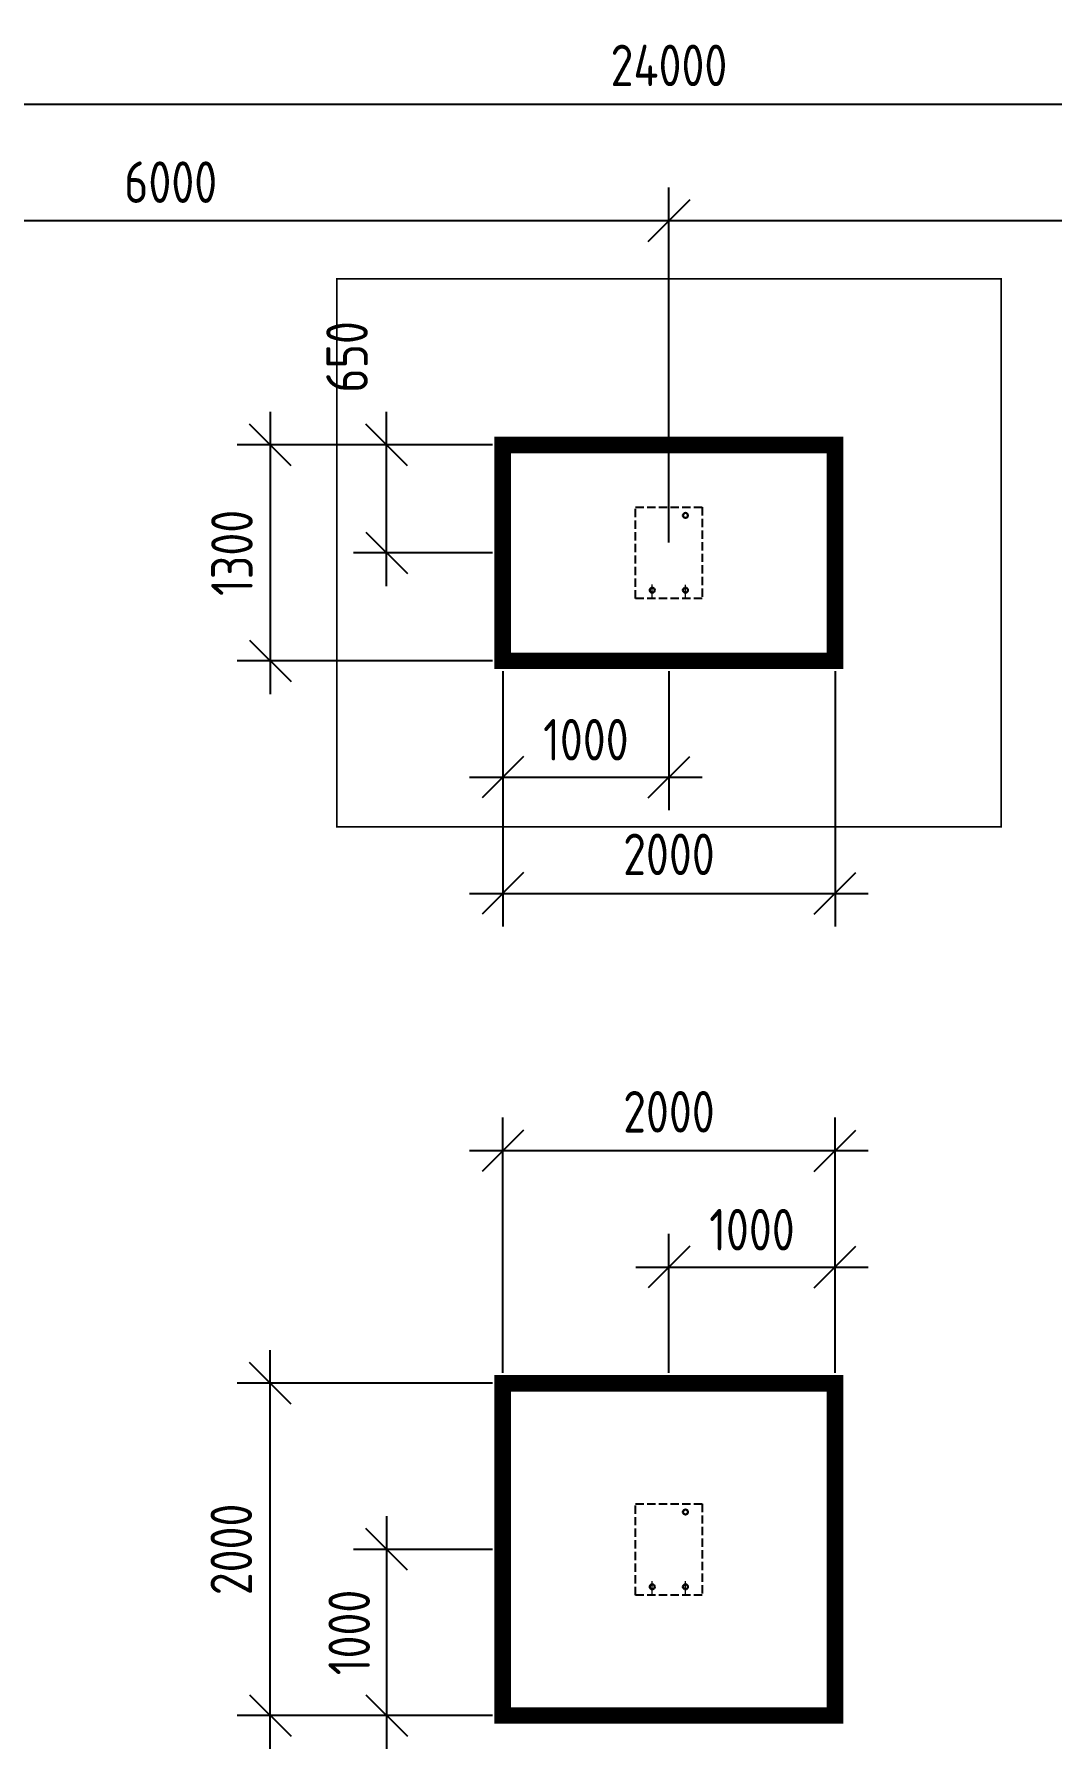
# Model space of a CAD drawing. Header units: inches. Extents: x -70075 to 28436, y 72758 to 118930.
# Drawn here: x -58773 to -52647, y 104958 to 115280 of the extents above; entities that cross this region are included whole.
import ezdxf

# ---------------------------------------------------------------- set-up
doc = ezdxf.new("R2010")
doc.units = ezdxf.units.IN
doc.header["$MEASUREMENT"] = 0
doc.linetypes.add('ГОСТ 2.303 4', pattern=[7, 5, -2, 0])
doc.linetypes.add('ГОСТ 2.303 6', pattern=[12, 8, -1.5, 1, -1.5])
doc.layers.add('Оси', color=151, linetype='Continuous', lineweight=18)
doc.styles.add('ГОСТ 2.304', font='CS_Gost2304.shx')
doc.dimstyles.new('СПДС', dxfattribs={"dimscale": 100, "dimtxt": 2.5, "dimasz": 2.5, "dimexe": 2, "dimexo": 0.625, "dimgap": 1, "dimtad": 1, "dimdec": 0, "dimtxsty": 'ГОСТ 2.304', "dimblk": 'OBLIQUE', "dimblk1": 'OBLIQUE', "dimblk2": 'OBLIQUE', "dimcen": 2.5, "dimdle": 2, "dimadec": 0, "dimazin": 2, "dimtfac": 0.75, "dimtdec": 4, "dimtmove": 1, "dimatfit": 3, "dimfxl": 1, "dimtfill": 1, "dimtolj": 1, "dimarcsym": 1})

# ---------------------------------------------------------------- blocks, each defined once
blk = doc.blocks.new('_Oblique')
at = {"color": 0, "linetype": 'ByBlock', "lineweight": -2}
blk.add_line((-0.5, -0.5), (0.5, 0.5), dxfattribs=at)
blk = doc.blocks.new('*D884')
at = {"color": 0, "lineweight": -2, "transparency": 16777216}
for p, q in [((-66952, 112221), (-66952, 115058)), ((-42952, 112221), (-42952, 115058)), ((-42752, 114858), (-67152, 114858))]:
    blk.add_line(p, q, dxfattribs=at)
at = {"layer": 'Defpoints', "color": 0, "transparency": 16777216}
for p in [(-66952, 114858), (-66952, 112158), (-42952, 112158)]:
    blk.add_point(p, dxfattribs=at)
at = {"color": 0, "lineweight": -2, "transparency": 16777216, "xscale": 250, "yscale": 250, "zscale": 250, "rotation": 180}
blk.add_blockref('_Oblique', (-66952, 114858), dxfattribs=at)
at = {"color": 0, "lineweight": -2, "transparency": 16777216, "xscale": 250, "yscale": 250, "zscale": 250}
blk.add_blockref('_Oblique', (-42952, 114858), dxfattribs=at)
at = {"color": 0, "lineweight": 25, "transparency": 16777216, "insert": (-54952, 115093), "char_height": 250, "attachment_point": 5, "style": 'ГОСТ 2.304', "bg_fill": 3, "box_fill_scale": 1.25, "bg_fill_color": 256, "bg_fill_true_color": 13158600, "bg_fill_transparency": 0}
blk.add_mtext('\\A1;24000', dxfattribs=at)
blk = doc.blocks.new('*D886')
at = {"color": 0, "lineweight": -2, "transparency": 16777216}
for p, q in [((-60952, 112221), (-60952, 114358)), ((-54952, 112221), (-54952, 114358)), ((-54752, 114158), (-61152, 114158))]:
    blk.add_line(p, q, dxfattribs=at)
at = {"layer": 'Defpoints', "color": 0, "transparency": 16777216}
for p in [(-60952, 114158), (-60952, 112158), (-54952, 112158)]:
    blk.add_point(p, dxfattribs=at)
at = {"color": 0, "lineweight": -2, "transparency": 16777216, "xscale": 250, "yscale": 250, "zscale": 250, "rotation": 180}
blk.add_blockref('_Oblique', (-60952, 114158), dxfattribs=at)
at = {"color": 0, "lineweight": -2, "transparency": 16777216, "xscale": 250, "yscale": 250, "zscale": 250}
blk.add_blockref('_Oblique', (-54952, 114158), dxfattribs=at)
at = {"color": 0, "lineweight": 25, "transparency": 16777216, "insert": (-57952, 114390), "char_height": 250, "attachment_point": 5, "style": 'ГОСТ 2.304', "bg_fill": 3, "box_fill_scale": 1.25, "bg_fill_color": 256, "bg_fill_true_color": 13158600, "bg_fill_transparency": 0}
blk.add_mtext('\\A1;6000', dxfattribs=at)
blk = doc.blocks.new('*D887')
at = {"color": 0, "lineweight": -2, "transparency": 16777216}
for p, q in [((-54952, 112221), (-54952, 114358)), ((-48952, 112221), (-48952, 114358)), ((-48752, 114158), (-55152, 114158))]:
    blk.add_line(p, q, dxfattribs=at)
at = {"layer": 'Defpoints', "color": 0, "transparency": 16777216}
for p in [(-54952, 114158), (-54952, 112158), (-48952, 112158)]:
    blk.add_point(p, dxfattribs=at)
at = {"color": 0, "lineweight": -2, "transparency": 16777216, "xscale": 250, "yscale": 250, "zscale": 250, "rotation": 180}
blk.add_blockref('_Oblique', (-54952, 114158), dxfattribs=at)
at = {"color": 0, "lineweight": -2, "transparency": 16777216, "xscale": 250, "yscale": 250, "zscale": 250}
blk.add_blockref('_Oblique', (-48952, 114158), dxfattribs=at)
at = {"color": 0, "lineweight": 25, "transparency": 16777216, "insert": (-51952, 114390), "char_height": 250, "attachment_point": 5, "style": 'ГОСТ 2.304', "bg_fill": 3, "box_fill_scale": 1.25, "bg_fill_color": 256, "bg_fill_true_color": 13158600, "bg_fill_transparency": 0}
blk.add_mtext('\\A1;6000', dxfattribs=at)
blk = doc.blocks.new('A$C7548783A')
at = {"linetype": 'ГОСТ 2.303 4', "ltscale": 10}
blk.add_lwpolyline([(-200, 275), (200, 275), (200, -275), (-200, -275)], close=True, dxfattribs=at)
at = {"lineweight": 30, "ltscale": 100}
for centre in [(100, 225), (-100, -225), (100, -225)]:
    blk.add_circle(centre, 15, dxfattribs=at)
at = {"layer": 'Оси', "linetype": 'ГОСТ 2.303 6', "ltscale": 10}
for p, q in [((-100, -271), (-100, -179)), ((100, -272), (100, -178))]:
    blk.add_line(p, q, dxfattribs=at)
blk = doc.blocks.new('*D918')
at = {"color": 0, "lineweight": -2, "transparency": 16777216}
for p, q in [((-66952, 112221), (-66952, 115058)), ((-42952, 112221), (-42952, 115058)), ((-42752, 114858), (-67152, 114858))]:
    blk.add_line(p, q, dxfattribs=at)
at = {"layer": 'Defpoints', "color": 0, "transparency": 16777216}
for p in [(-66952, 114858), (-66952, 112158), (-42952, 112158)]:
    blk.add_point(p, dxfattribs=at)
at = {"color": 0, "lineweight": -2, "transparency": 16777216, "xscale": 250, "yscale": 250, "zscale": 250, "rotation": 180}
blk.add_blockref('_Oblique', (-66952, 114858), dxfattribs=at)
at = {"color": 0, "lineweight": -2, "transparency": 16777216, "xscale": 250, "yscale": 250, "zscale": 250}
blk.add_blockref('_Oblique', (-42952, 114858), dxfattribs=at)
at = {"color": 0, "lineweight": 25, "transparency": 16777216, "insert": (-54952, 115093), "char_height": 250, "attachment_point": 5, "style": 'ГОСТ 2.304', "bg_fill": 3, "box_fill_scale": 1.25, "bg_fill_color": 256, "bg_fill_true_color": 13158600, "bg_fill_transparency": 0}
blk.add_mtext('\\A1;24000', dxfattribs=at)
blk = doc.blocks.new('*D920')
at = {"color": 0, "lineweight": -2, "transparency": 16777216}
for p, q in [((-60952, 112221), (-60952, 114358)), ((-54952, 112221), (-54952, 114358)), ((-54752, 114158), (-61152, 114158))]:
    blk.add_line(p, q, dxfattribs=at)
at = {"layer": 'Defpoints', "color": 0, "transparency": 16777216}
for p in [(-60952, 114158), (-60952, 112158), (-54952, 112158)]:
    blk.add_point(p, dxfattribs=at)
at = {"color": 0, "lineweight": -2, "transparency": 16777216, "xscale": 250, "yscale": 250, "zscale": 250, "rotation": 180}
blk.add_blockref('_Oblique', (-60952, 114158), dxfattribs=at)
at = {"color": 0, "lineweight": -2, "transparency": 16777216, "xscale": 250, "yscale": 250, "zscale": 250}
blk.add_blockref('_Oblique', (-54952, 114158), dxfattribs=at)
at = {"color": 0, "lineweight": 25, "transparency": 16777216, "insert": (-57952, 114390), "char_height": 250, "attachment_point": 5, "style": 'ГОСТ 2.304', "bg_fill": 3, "box_fill_scale": 1.25, "bg_fill_color": 256, "bg_fill_true_color": 13158600, "bg_fill_transparency": 0}
blk.add_mtext('\\A1;6000', dxfattribs=at)
blk = doc.blocks.new('*D921')
at = {"color": 0, "lineweight": -2, "transparency": 16777216}
for p, q in [((-54952, 112221), (-54952, 114358)), ((-48952, 112221), (-48952, 114358)), ((-48752, 114158), (-55152, 114158))]:
    blk.add_line(p, q, dxfattribs=at)
at = {"layer": 'Defpoints', "color": 0, "transparency": 16777216}
for p in [(-54952, 114158), (-54952, 112158), (-48952, 112158)]:
    blk.add_point(p, dxfattribs=at)
at = {"color": 0, "lineweight": -2, "transparency": 16777216, "xscale": 250, "yscale": 250, "zscale": 250, "rotation": 180}
blk.add_blockref('_Oblique', (-54952, 114158), dxfattribs=at)
at = {"color": 0, "lineweight": -2, "transparency": 16777216, "xscale": 250, "yscale": 250, "zscale": 250}
blk.add_blockref('_Oblique', (-48952, 114158), dxfattribs=at)
at = {"color": 0, "lineweight": 25, "transparency": 16777216, "insert": (-51952, 114390), "char_height": 250, "attachment_point": 5, "style": 'ГОСТ 2.304', "bg_fill": 3, "box_fill_scale": 1.25, "bg_fill_color": 256, "bg_fill_true_color": 13158600, "bg_fill_transparency": 0}
blk.add_mtext('\\A1;6000', dxfattribs=at)
blk = doc.blocks.new('*D1054')
at = {"color": 0, "lineweight": -2, "transparency": 16777216}
for p, q in [((-54952, 107221), (-54952, 108058)), ((-53952, 107221), (-53952, 108058)), ((-55152, 107858), (-53752, 107858))]:
    blk.add_line(p, q, dxfattribs=at)
at = {"layer": 'Defpoints', "color": 0, "transparency": 16777216}
for p in [(-53952, 107858), (-54952, 107158), (-53952, 107158)]:
    blk.add_point(p, dxfattribs=at)
at = {"color": 0, "lineweight": -2, "transparency": 16777216, "xscale": 250, "yscale": 250, "zscale": 250, "rotation": 180}
blk.add_blockref('_Oblique', (-54952, 107858), dxfattribs=at)
at = {"color": 0, "lineweight": -2, "transparency": 16777216, "xscale": 250, "yscale": 250, "zscale": 250}
blk.add_blockref('_Oblique', (-53952, 107858), dxfattribs=at)
at = {"color": 0, "transparency": 16777216, "insert": (-54452, 108083), "char_height": 250, "attachment_point": 5, "style": 'ГОСТ 2.304', "bg_fill": 3, "box_fill_scale": 1.25, "bg_fill_color": 256, "bg_fill_true_color": 13158600, "bg_fill_transparency": 0}
blk.add_mtext('\\A1;1000', dxfattribs=at)
blk = doc.blocks.new('*D1053')
at = {"color": 0, "lineweight": -2, "transparency": 16777216}
for p, q in [((-55952, 107221), (-55952, 108758)), ((-53952, 107221), (-53952, 108758)), ((-53752, 108558), (-56152, 108558))]:
    blk.add_line(p, q, dxfattribs=at)
at = {"layer": 'Defpoints', "color": 0, "transparency": 16777216}
for p in [(-55952, 108558), (-55952, 107158), (-53952, 107158)]:
    blk.add_point(p, dxfattribs=at)
at = {"color": 0, "lineweight": -2, "transparency": 16777216, "xscale": 250, "yscale": 250, "zscale": 250, "rotation": 180}
blk.add_blockref('_Oblique', (-55952, 108558), dxfattribs=at)
at = {"color": 0, "lineweight": -2, "transparency": 16777216, "xscale": 250, "yscale": 250, "zscale": 250}
blk.add_blockref('_Oblique', (-53952, 108558), dxfattribs=at)
at = {"color": 0, "transparency": 16777216, "insert": (-54952, 108793), "char_height": 250, "attachment_point": 5, "style": 'ГОСТ 2.304', "bg_fill": 3, "box_fill_scale": 1.25, "bg_fill_color": 256, "bg_fill_true_color": 13158600, "bg_fill_transparency": 0}
blk.add_mtext('\\A1;2000', dxfattribs=at)
blk = doc.blocks.new('*D1052')
at = {"color": 0, "lineweight": -2, "transparency": 16777216}
for p, q in [((-56652, 106358), (-56652, 104958)), ((-56015, 106158), (-56852, 106158)), ((-56015, 105158), (-56852, 105158))]:
    blk.add_line(p, q, dxfattribs=at)
at = {"layer": 'Defpoints', "color": 0, "transparency": 16777216}
for p in [(-55952, 106158), (-56652, 105158), (-55952, 105158)]:
    blk.add_point(p, dxfattribs=at)
at = {"color": 0, "lineweight": -2, "transparency": 16777216, "xscale": 250, "yscale": 250, "zscale": 250}
for p, rotation in [((-56652, 106158), 90), ((-56652, 105158), 270)]:
    blk.add_blockref('_Oblique', p, dxfattribs=dict(at, rotation=rotation))
at = {"color": 0, "transparency": 16777216, "insert": (-56877, 105658), "char_height": 250, "attachment_point": 5, "rotation": 90, "style": 'ГОСТ 2.304', "bg_fill": 3, "box_fill_scale": 1.25, "bg_fill_color": 256, "bg_fill_true_color": 13158600, "bg_fill_transparency": 0}
blk.add_mtext('\\A1;1000', dxfattribs=at)
blk = doc.blocks.new('*D1051')
at = {"color": 0, "lineweight": -2, "transparency": 16777216}
for p, q in [((-57352, 104958), (-57352, 107358)), ((-56015, 107158), (-57552, 107158)), ((-56015, 105158), (-57552, 105158))]:
    blk.add_line(p, q, dxfattribs=at)
at = {"layer": 'Defpoints', "color": 0, "transparency": 16777216}
for p in [(-57352, 107158), (-55952, 107158), (-55952, 105158)]:
    blk.add_point(p, dxfattribs=at)
at = {"color": 0, "lineweight": -2, "transparency": 16777216, "xscale": 250, "yscale": 250, "zscale": 250}
for p, rotation in [((-57352, 107158), 90), ((-57352, 105158), 270)]:
    blk.add_blockref('_Oblique', p, dxfattribs=dict(at, rotation=rotation))
at = {"color": 0, "transparency": 16777216, "insert": (-57587, 106158), "char_height": 250, "attachment_point": 5, "rotation": 90, "style": 'ГОСТ 2.304', "bg_fill": 3, "box_fill_scale": 1.25, "bg_fill_color": 256, "bg_fill_true_color": 13158600, "bg_fill_transparency": 0}
blk.add_mtext('\\A1;2000', dxfattribs=at)
blk = doc.blocks.new('*D1256')
at = {"color": 0, "lineweight": -2, "transparency": 16777216}
for p, q in [((-56652, 111958), (-56652, 113008)), ((-56015, 112808), (-56852, 112808)), ((-56015, 112158), (-56852, 112158))]:
    blk.add_line(p, q, dxfattribs=at)
at = {"layer": 'Defpoints', "color": 0, "transparency": 16777216}
for p in [(-56652, 112808), (-55952, 112808), (-55952, 112158)]:
    blk.add_point(p, dxfattribs=at)
at = {"color": 0, "lineweight": -2, "transparency": 16777216, "xscale": 250, "yscale": 250, "zscale": 250}
for p, rotation in [((-56652, 112808), 90), ((-56652, 112158), 270)]:
    blk.add_blockref('_Oblique', p, dxfattribs=dict(at, rotation=rotation))
at = {"color": 0, "transparency": 16777216, "insert": (-56890, 113338), "char_height": 250, "attachment_point": 5, "rotation": 90, "style": 'ГОСТ 2.304', "bg_fill": 3, "box_fill_scale": 1.25, "bg_fill_color": 256, "bg_fill_true_color": 13158600, "bg_fill_transparency": 0}
blk.add_mtext('\\A1;650', dxfattribs=at)
blk = doc.blocks.new('*D1257')
at = {"color": 0, "lineweight": -2, "transparency": 16777216}
for p, q in [((-57352, 113008), (-57352, 111308)), ((-56015, 112808), (-57552, 112808)), ((-56015, 111508), (-57552, 111508))]:
    blk.add_line(p, q, dxfattribs=at)
at = {"layer": 'Defpoints', "color": 0, "transparency": 16777216}
for p in [(-55952, 112808), (-57352, 111508), (-55952, 111508)]:
    blk.add_point(p, dxfattribs=at)
at = {"color": 0, "lineweight": -2, "transparency": 16777216, "xscale": 250, "yscale": 250, "zscale": 250}
for p, rotation in [((-57352, 112808), 90), ((-57352, 111508), 270)]:
    blk.add_blockref('_Oblique', p, dxfattribs=dict(at, rotation=rotation))
at = {"color": 0, "transparency": 16777216, "insert": (-57583, 112158), "char_height": 250, "attachment_point": 5, "rotation": 90, "style": 'ГОСТ 2.304', "bg_fill": 3, "box_fill_scale": 1.25, "bg_fill_color": 256, "bg_fill_true_color": 13158600, "bg_fill_transparency": 0}
blk.add_mtext('\\A1;1300', dxfattribs=at)
blk = doc.blocks.new('*D1261')
at = {"color": 0, "lineweight": -2, "transparency": 16777216}
for p, q in [((-55952, 111446), (-55952, 110608)), ((-54952, 111446), (-54952, 110608)), ((-56152, 110808), (-54752, 110808))]:
    blk.add_line(p, q, dxfattribs=at)
at = {"layer": 'Defpoints', "color": 0, "transparency": 16777216}
for p in [(-55952, 111508), (-54952, 111508), (-54952, 110808)]:
    blk.add_point(p, dxfattribs=at)
at = {"color": 0, "lineweight": -2, "transparency": 16777216, "xscale": 250, "yscale": 250, "zscale": 250, "rotation": 180}
blk.add_blockref('_Oblique', (-55952, 110808), dxfattribs=at)
at = {"color": 0, "lineweight": -2, "transparency": 16777216, "xscale": 250, "yscale": 250, "zscale": 250}
blk.add_blockref('_Oblique', (-54952, 110808), dxfattribs=at)
at = {"color": 0, "transparency": 16777216, "insert": (-55452, 111033), "char_height": 250, "attachment_point": 5, "style": 'ГОСТ 2.304', "bg_fill": 3, "box_fill_scale": 1.25, "bg_fill_color": 256, "bg_fill_true_color": 13158600, "bg_fill_transparency": 0}
blk.add_mtext('\\A1;1000', dxfattribs=at)
blk = doc.blocks.new('*D1260')
at = {"color": 0, "lineweight": -2, "transparency": 16777216}
for p, q in [((-55952, 111446), (-55952, 109908)), ((-53952, 111446), (-53952, 109908)), ((-56152, 110108), (-53752, 110108))]:
    blk.add_line(p, q, dxfattribs=at)
at = {"layer": 'Defpoints', "color": 0, "transparency": 16777216}
for p in [(-55952, 111508), (-53952, 111508), (-53952, 110108)]:
    blk.add_point(p, dxfattribs=at)
at = {"color": 0, "lineweight": -2, "transparency": 16777216, "xscale": 250, "yscale": 250, "zscale": 250, "rotation": 180}
blk.add_blockref('_Oblique', (-55952, 110108), dxfattribs=at)
at = {"color": 0, "lineweight": -2, "transparency": 16777216, "xscale": 250, "yscale": 250, "zscale": 250}
blk.add_blockref('_Oblique', (-53952, 110108), dxfattribs=at)
at = {"color": 0, "transparency": 16777216, "insert": (-54952, 110343), "char_height": 250, "attachment_point": 5, "style": 'ГОСТ 2.304', "bg_fill": 3, "box_fill_scale": 1.25, "bg_fill_color": 256, "bg_fill_true_color": 13158600, "bg_fill_transparency": 0}
blk.add_mtext('\\A1;2000', dxfattribs=at)

msp = doc.modelspace()

# ---------------------------------------------------------------- linework, layer by layer
at = {"color": 5, "ltscale": 100, "const_width": 100}
msp.add_lwpolyline([(-55952.4, 105158.1), (-55952.4, 107158.1), (-53952.4, 107158.1), (-53952.4, 105158.1)], close=True, dxfattribs=at)

# ---------------------------------------------------------------- block references
at = {"ltscale": 100}
msp.add_blockref('A$C7548783A', (-54952.4, 106158.1), dxfattribs=at)

# ---------------------------------------------------------------- dimensions: what is measured, and where the dimension line sits
at = {"lineweight": 25}
dim = msp.add_linear_dim(base=(-66952.4, 114858.1), p1=(-42952.4, 112158.1), p2=(-66952.4, 112158.1), dimstyle='СПДС', dxfattribs=at)
dim.commit()
dim.dimension.update_dxf_attribs({"geometry": '*D884', "text_midpoint": (-54952.4, 115092.8)})

# ---------------------------------------------------------------- next in the draw order: dimensions: what is measured, and where the dimension line sits
dim = msp.add_linear_dim(base=(-60952.4, 114158.1), p1=(-54952.4, 112158.1), p2=(-60952.4, 112158.1), dimstyle='СПДС', dxfattribs=at)
dim.commit()
dim.dimension.update_dxf_attribs({"geometry": '*D886', "text_midpoint": (-57952.4, 114390.4)})
dim = msp.add_linear_dim(base=(-53952.4, 107858.1), p1=(-54952.4, 107158.1), p2=(-53952.4, 107158.1), dimstyle='СПДС', override={"dimtmove": 1})
dim.commit()
dim.dimension.update_dxf_attribs({"geometry": '*D1054', "text_midpoint": (-54452.4, 108083.1)})
dim = msp.add_linear_dim(base=(-56652.4, 105158.1), p1=(-55952.4, 106158.1), p2=(-55952.4, 105158.1), angle=90, dimstyle='СПДС', override={"dimtmove": 1})
dim.commit()
dim.dimension.update_dxf_attribs({"geometry": '*D1052', "text_midpoint": (-56877.4, 105658.1)})

# ---------------------------------------------------------------- next in the draw order: dimensions: what is measured, and where the dimension line sits
dim = msp.add_linear_dim(base=(-54952.4, 114158.1), p1=(-48952.4, 112158.1), p2=(-54952.4, 112158.1), dimstyle='СПДС', dxfattribs=at)
dim.commit()
dim.dimension.update_dxf_attribs({"geometry": '*D887', "text_midpoint": (-51952.4, 114390.4)})
dim = msp.add_linear_dim(base=(-55952.4, 108558.1), p1=(-53952.4, 107158.1), p2=(-55952.4, 107158.1), dimstyle='СПДС')
dim.commit()
dim.dimension.update_dxf_attribs({"geometry": '*D1053', "text_midpoint": (-54952.4, 108792.8)})

# ---------------------------------------------------------------- next in the draw order: linework, layer by layer
at = {"color": 1, "ltscale": 100, "const_width": 100}
msp.add_lwpolyline([(-55952.4, 111508.1), (-55952.4, 112808.1), (-53952.4, 112808.1), (-53952.4, 111508.1)], close=True, dxfattribs=at)

# ---------------------------------------------------------------- next in the draw order: block references
at = {"ltscale": 100}
msp.add_blockref('A$C7548783A', (-54952.4, 112158.1), dxfattribs=at)

# ---------------------------------------------------------------- next in the draw order: dimensions: what is measured, and where the dimension line sits
dim = msp.add_linear_dim(base=(-57352.4, 107158.1), p1=(-55952.4, 105158.1), p2=(-55952.4, 107158.1), angle=90, dimstyle='СПДС')
dim.commit()
dim.dimension.update_dxf_attribs({"geometry": '*D1051', "text_midpoint": (-57587.1, 106158.1)})

# ---------------------------------------------------------------- next in the draw order: dimensions: what is measured, and where the dimension line sits
at = {"lineweight": 25}
dim = msp.add_linear_dim(base=(-66952.4, 114858.1), p1=(-42952.4, 112158.1), p2=(-66952.4, 112158.1), dimstyle='СПДС', dxfattribs=at)
dim.commit()
dim.dimension.update_dxf_attribs({"geometry": '*D918', "text_midpoint": (-54952.4, 115092.8)})

# ---------------------------------------------------------------- next in the draw order: dimensions: what is measured, and where the dimension line sits
dim = msp.add_linear_dim(base=(-60952.4, 114158.1), p1=(-54952.4, 112158.1), p2=(-60952.4, 112158.1), dimstyle='СПДС', dxfattribs=at)
dim.commit()
dim.dimension.update_dxf_attribs({"geometry": '*D920', "text_midpoint": (-57952.4, 114390.4)})

# ---------------------------------------------------------------- next in the draw order: dimensions: what is measured, and where the dimension line sits
dim = msp.add_linear_dim(base=(-54952.4, 114158.1), p1=(-48952.4, 112158.1), p2=(-54952.4, 112158.1), dimstyle='СПДС', dxfattribs=at)
dim.commit()
dim.dimension.update_dxf_attribs({"geometry": '*D921', "text_midpoint": (-51952.4, 114390.4)})
dim = msp.add_linear_dim(base=(-56652.4, 112808.1), p1=(-55952.4, 112158.1), p2=(-55952.4, 112808.1), angle=90, dimstyle='СПДС')
dim.commit()
dim.dimension.update_dxf_attribs({"geometry": '*D1256', "text_midpoint": (-56652.4, 113337.6), "dimtype": 160})

# ---------------------------------------------------------------- next in the draw order: dimensions: what is measured, and where the dimension line sits
dim = msp.add_linear_dim(base=(-57352.4, 111508.1), p1=(-55952.4, 112808.1), p2=(-55952.4, 111508.1), angle=90, dimstyle='СПДС')
dim.commit()
dim.dimension.update_dxf_attribs({"geometry": '*D1257', "text_midpoint": (-57582.6, 112158.1)})

# ---------------------------------------------------------------- next in the draw order: dimensions: what is measured, and where the dimension line sits
dim = msp.add_linear_dim(base=(-54952.4, 110808.1), p1=(-55952.4, 111508.1), p2=(-54952.4, 111508.1), dimstyle='СПДС', override={"dimtmove": 1})
dim.commit()
dim.dimension.update_dxf_attribs({"geometry": '*D1261', "text_midpoint": (-55452.4, 111033.1)})

# ---------------------------------------------------------------- next in the draw order: dimensions: what is measured, and where the dimension line sits
dim = msp.add_linear_dim(base=(-53952.4, 110108.1), p1=(-55952.4, 111508.1), p2=(-53952.4, 111508.1), dimstyle='СПДС')
dim.commit()
dim.dimension.update_dxf_attribs({"geometry": '*D1260', "text_midpoint": (-54952.4, 110342.8)})

# ---------------------------------------------------------------- next in the draw order: linework, layer by layer
at = {"color": 1, "linetype": 'ГОСТ 2.303 4', "ltscale": 100, "const_width": 10}
msp.add_lwpolyline([(-56952.4, 110508.1), (-56952.4, 113808.1), (-52952.4, 113808.1), (-52952.4, 110508.1)], close=True, dxfattribs=at)

doc.saveas('drawing.dxf')
